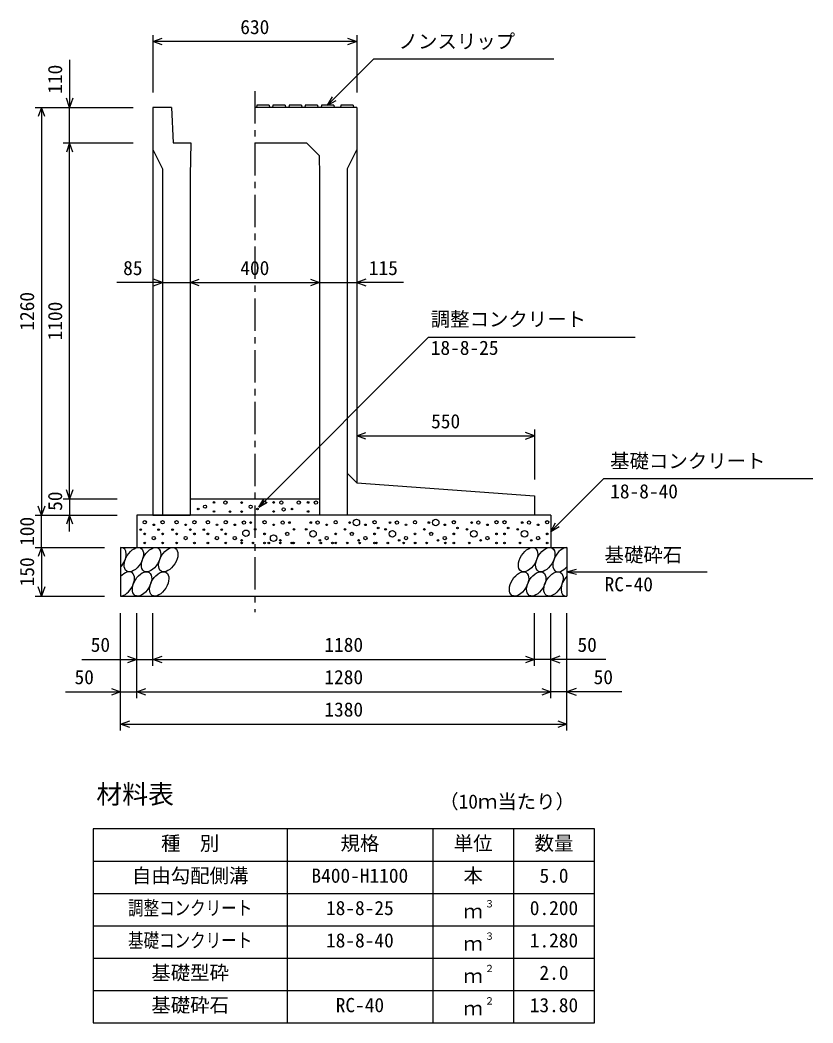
# Model space of a CAD drawing. Units: millimetres, scale not verified. Extents: x -16800 to 16800, y -5940 to 5940.
# Drawn here: x 7556 to 10007, y -3306 to -207 of the extents above; entities that cross this region are included whole.
import ezdxf
from ezdxf.enums import TextEntityAlignment as Align

# ---------------------------------------------------------------- set-up
doc = ezdxf.new("R2010")
doc.units = ezdxf.units.MM
doc.header["$LTSCALE"] = 20
doc.linetypes.add('CHAIN1', pattern=[8, 5, -1, 1, -1])
for name, color, linetype, lineweight in [('0-0_DIM', 7, 'Continuous', 25), ('0-2_HATCH', 6, 'Continuous', 25), ('0-3_HYO', 3, 'Continuous', 25), ('0-4_HYO2', 4, 'Continuous', 25), ('0-5_OUTLINE', 3, 'Continuous', 25), ('0-6_TXT', 7, 'Continuous', 25)]:
    doc.layers.add(name, color=color, linetype=linetype, lineweight=lineweight)
doc.styles.add('ＭＳ ゴシック', font='')
doc.styles.get('ＭＳ ゴシック').set_extended_font_data('MS Gothic')

msp = doc.modelspace()

# ---------------------------------------------------------------- linework, layer by layer
at = {"layer": '0-0_DIM'}
for p, q in [((7966.92, -253.45), (7966.92, -430.19)), ((8596.92, -273.45), (7966.92, -273.45)), ((8596.92, -253.45), (8596.92, -430.19)), ((7709.39, -329.5), (7709.39, -476.66)), ((8506.92, -470.16), (8649.14, -327.95)), ((9206.02, -327.95), (8649.14, -327.95)), ((8506.92, -470.16), (8521.92, -444.18)), ((8506.92, -470.16), (8532.9, -455.16)), ((7602.72, -476.66), (7906.05, -476.66)), ((7622.72, -476.66), (7622.72, -1736.66)), ((7709.39, -586.66), (7709.39, -476.66)), ((7689.39, -586.66), (7906.05, -586.66)), ((7709.39, -1686.66), (7709.39, -586.66)), ((7996.92, -1018.05), (7855.74, -1018.05)), ((7996.92, -1018.05), (8081.92, -1018.05)), ((8081.92, -1018.05), (8481.92, -1018.05)), ((8481.92, -1018.05), (8596.92, -1018.05)), ((8741.39, -1018.05), (8596.92, -1018.05)), ((8294.25, -1711.66), (8819.08, -1186.83)), ((8819.08, -1186.83), (9458.28, -1186.83)), ((9146.92, -1471.53), (9146.92, -1626.66)), ((8596.92, -1491.53), (9146.92, -1491.53)), ((9360.58, -1623.01), (9196.92, -1786.66)), ((9360.58, -1623.01), (10007.45, -1623.01)), ((7689.39, -1686.66), (7856.05, -1686.66)), ((7709.39, -1686.66), (7709.39, -1736.66)), ((8294.25, -1711.66), (8309.25, -1685.68)), ((8294.25, -1711.66), (8320.23, -1696.66)), ((7602.72, -1736.66), (7856.05, -1736.66)), ((7622.72, -1836.66), (7622.72, -1736.66)), ((7709.39, -1786.66), (7709.39, -1736.66)), ((9196.92, -1786.66), (9211.92, -1760.68)), ((9196.92, -1786.66), (9222.9, -1771.66)), ((7602.72, -1836.66), (7816.92, -1836.66)), ((7622.72, -1836.66), (7622.72, -1986.66)), ((9246.92, -1911.66), (9275.9, -1903.9)), ((9246.92, -1911.66), (9680.24, -1911.66)), ((9246.92, -1911.66), (9275.9, -1919.43)), ((7602.72, -1986.66), (7816.92, -1986.66)), ((7866.92, -2402.18), (7866.92, -2039.83)), ((7916.92, -2302.18), (7916.92, -2039.83)), ((7966.92, -2202.18), (7966.92, -2039.83)), ((9146.92, -2202.18), (9146.92, -2039.83)), ((9196.92, -2302.18), (9196.92, -2039.83)), ((9246.92, -2402.18), (9246.92, -2039.83)), ((7746.92, -2182.18), (7966.92, -2182.18)), ((7966.92, -2182.18), (9146.92, -2182.18)), ((9366.92, -2182.18), (9146.92, -2182.18)), ((7696.92, -2282.18), (7916.92, -2282.18)), ((7916.92, -2282.18), (9196.92, -2282.18)), ((9416.92, -2282.18), (9196.92, -2282.18)), ((7866.92, -2382.18), (9246.92, -2382.18))]:
    msp.add_line(p, q, dxfattribs=at)
at = {"layer": '0-0_DIM', "linetype": 'CHAIN1'}
msp.add_line((8281.92, -426.66), (8281.92, -2036.66), dxfattribs=at)
at = {"layer": '0-0_DIM'}
for points in [[(7995.15, -283.71), (7966.96, -273.45), (7995.15, -263.19)], [(8568.77, -263.19), (8596.96, -273.45), (8568.77, -283.71)], [(7719.65, -448.47), (7709.39, -476.66), (7699.13, -448.47)], [(7632.98, -504.85), (7622.72, -476.66), (7612.46, -504.85)], [(7719.65, -614.85), (7709.39, -586.66), (7699.13, -614.85)], [(7968.73, -1028.31), (7996.92, -1018.05), (7968.73, -1007.79)], [(8110.11, -1028.31), (8081.92, -1018.05), (8110.11, -1007.79)], [(8453.73, -1007.79), (8481.92, -1018.05), (8453.73, -1028.31)], [(8625.11, -1007.79), (8596.92, -1018.05), (8625.11, -1028.31)], [(8625.11, -1501.79), (8596.92, -1491.53), (8625.11, -1481.27)], [(9118.73, -1501.79), (9146.92, -1491.53), (9118.73, -1481.27)], [(7719.65, -1658.47), (7709.39, -1686.66), (7699.13, -1658.47)], [(7632.98, -1708.47), (7622.72, -1736.66), (7612.46, -1708.47)], [(7719.65, -1764.85), (7709.39, -1736.66), (7699.13, -1764.85)], [(7632.98, -1864.85), (7622.72, -1836.66), (7612.46, -1864.85)], [(7632.98, -1958.47), (7622.72, -1986.66), (7612.46, -1958.47)], [(7888.73, -2171.92), (7916.92, -2182.18), (7888.73, -2192.44)], [(7995.11, -2192.44), (7966.92, -2182.18), (7995.11, -2171.92)], [(9118.73, -2171.92), (9146.92, -2182.18), (9118.73, -2192.44)], [(9225.11, -2171.92), (9196.92, -2182.18), (9225.11, -2192.44)], [(7838.73, -2271.92), (7866.92, -2282.18), (7838.73, -2292.44)], [(7945.11, -2292.44), (7916.92, -2282.18), (7945.11, -2271.92)], [(9168.73, -2271.92), (9196.92, -2282.18), (9168.73, -2292.44)], [(9275.11, -2271.92), (9246.92, -2282.18), (9275.11, -2292.44)], [(7895.11, -2392.44), (7866.92, -2382.18), (7895.11, -2371.92)], [(9218.73, -2371.92), (9246.92, -2382.18), (9218.73, -2392.44)]]:
    msp.add_lwpolyline(points, dxfattribs=at)
at = {"layer": '0-2_HATCH'}
for p, q in [((8287.92, -470.16), (8286.92, -476.66)), ((8325.92, -470.16), (8287.92, -470.16)), ((8325.92, -470.16), (8326.92, -476.66)), ((8337.92, -470.16), (8336.92, -476.66)), ((8375.92, -470.16), (8337.92, -470.16)), ((8375.92, -470.16), (8376.92, -476.66)), ((8387.92, -470.16), (8386.92, -476.66)), ((8425.92, -470.16), (8387.92, -470.16)), ((8425.92, -470.16), (8426.92, -476.66)), ((8437.92, -470.16), (8436.92, -476.66)), ((8475.92, -470.16), (8437.92, -470.16)), ((8475.92, -470.16), (8476.92, -476.66)), ((8487.92, -470.16), (8486.92, -476.66)), ((8525.92, -470.16), (8487.92, -470.16)), ((8525.92, -470.16), (8526.92, -476.66)), ((8547.92, -470.16), (8546.92, -476.66)), ((8585.92, -470.16), (8547.92, -470.16)), ((8585.92, -470.16), (8586.92, -476.66))]:
    msp.add_line(p, q, dxfattribs=at)
for centre, radius in [((8155.89, -1697.35), 2.5), ((8191.06, -1697.63), 5), ((8240.96, -1697.63), 2.5), ((8311.06, -1697.63), 5), ((8339.91, -1697.35), 2.5), ((8363.92, -1697.63), 5), ((8417.85, -1697.63), 5), ((8446.7, -1697.35), 2.5), ((8470.71, -1697.63), 5), ((8106.83, -1717.49), 2.5), ((8127.86, -1710.48), 5), ((8155.89, -1725.36), 2.5), ((8205.08, -1725.65), 2.5), ((8240.96, -1725.65), 2.5), ((8269, -1710.76), 5), ((8290.03, -1717.77), 2.5), ((8339.91, -1725.36), 2.5), ((8371.02, -1719.03), 5), ((8396.82, -1717.77), 2.5), ((8446.7, -1725.36), 2.5), ((7941.48, -1758.61), 5), ((7969.52, -1766.49), 2.5), ((7996.68, -1758.61), 5), ((8039.96, -1758.61), 5), ((8068, -1766.49), 2.5), ((8095.16, -1758.61), 5), ((8136.69, -1758.61), 5), ((8164.73, -1766.49), 2.5), ((8191.89, -1758.61), 5), ((8219.93, -1766.49), 2.5), ((8247.97, -1759.48), 5), ((8269, -1759.48), 2.5), ((8311.89, -1758.61), 5), ((8339.93, -1766.49), 2.5), ((8367.97, -1759.48), 5), ((8389, -1759.48), 2.5), ((8454.85, -1759.48), 2.5), ((8475.88, -1759.48), 5), ((8503.92, -1766.49), 2.5), ((8531.96, -1758.61), 5), ((8574.85, -1759.48), 2.5), ((8595.88, -1759.48), 10), ((8623.92, -1766.49), 2.5), ((8651.96, -1758.61), 5), ((8700.07, -1759.48), 2.5), ((8721.11, -1759.48), 5), ((8749.14, -1766.49), 2.5), ((8777.18, -1758.61), 5), ((8820.07, -1759.48), 2.5), ((8841.11, -1759.48), 10), ((8869.14, -1766.49), 2.5), ((8897.18, -1758.61), 5), ((8952, -1759.48), 2.5), ((8973.03, -1759.48), 5), ((9001.07, -1766.49), 2.5), ((9029.11, -1758.61), 5), ((9053.78, -1758.61), 5), ((9108.6, -1759.48), 2.5), ((9129.63, -1759.48), 5), ((9157.67, -1766.49), 2.5), ((9185.71, -1758.61), 5), ((7929.06, -1781.4), 2.5), ((7941.48, -1794.5), 2.5), ((7984.26, -1781.4), 2.5), ((7996.68, -1794.5), 2.5), ((8027.54, -1781.4), 2.5), ((8039.96, -1794.5), 2.5), ((8082.74, -1781.4), 2.5), ((8095.16, -1794.5), 2.5), ((8124.27, -1781.4), 2.5), ((8136.69, -1794.5), 2.5), ((8179.47, -1781.4), 2.5), ((8191.89, -1794.5), 2.5), ((8254.5, -1792.5), 10), ((8283.01, -1780.49), 2.5), ((8311.89, -1794.5), 2.5), ((8381.98, -1794.5), 5), ((8403.01, -1780.49), 2.5), ((8440.83, -1780.49), 2.5), ((8461.86, -1794.5), 10), ((8531.96, -1794.5), 2.5), ((8560.83, -1780.49), 2.5), ((8581.86, -1794.5), 5), ((8651.96, -1794.5), 2.5), ((8663.3, -1776.18), 2.5), ((8686.06, -1780.49), 2.5), ((8707.09, -1794.5), 10), ((8777.18, -1794.5), 2.5), ((8806.06, -1780.49), 2.5), ((8827.09, -1794.5), 5), ((8897.18, -1794.5), 2.5), ((8908.52, -1776.18), 2.5), ((8937.98, -1780.49), 2.5), ((8959.01, -1794.5), 10), ((9029.11, -1794.5), 2.5), ((9053.78, -1794.5), 2.5), ((9065.12, -1776.18), 2.5), ((9094.58, -1780.49), 2.5), ((9115.61, -1794.5), 10), ((9185.71, -1794.5), 2.5), ((7941.48, -1822.51), 2.5), ((7969.52, -1807.63), 5), ((7996.68, -1822.51), 2.5), ((8039.96, -1822.51), 2.5), ((8068, -1807.63), 5), ((8095.16, -1822.51), 2.5), ((8136.69, -1822.51), 2.5), ((8164.73, -1807.63), 5), ((8191.89, -1822.51), 2.5), ((8219.93, -1807.63), 5), ((8240.96, -1814.64), 2.5), ((8240.99, -1822.51), 2.5), ((8276, -1822.51), 2.5), ((8311.89, -1822.51), 2.5), ((8325.1, -1822.51), 2.5), ((8339.93, -1807.63), 10), ((8360.96, -1814.64), 2.5), ((8360.99, -1822.51), 2.5), ((8396, -1822.51), 2.5), ((8401.89, -1822.51), 2.5), ((8447.84, -1822.51), 2.5), ((8482.89, -1814.64), 2.5), ((8486, -1822.51), 2.5), ((8503.92, -1807.63), 5), ((8521.89, -1822.51), 2.5), ((8531.96, -1822.51), 2.5), ((8567.84, -1822.51), 2.5), ((8602.89, -1814.64), 2.5), ((8606, -1822.51), 2.5), ((8623.92, -1807.63), 5), ((8651.96, -1822.51), 2.5), ((8657.84, -1822.51), 2.5), ((8693.07, -1822.51), 2.5), ((8728.11, -1814.64), 2.5), ((8741.96, -1822.51), 2.5), ((8749.14, -1807.63), 5), ((8777.18, -1822.51), 2.5), ((8777.84, -1822.51), 2.5), ((8813.07, -1822.51), 2.5), ((8848.11, -1814.64), 2.5), ((8869.14, -1807.63), 5), ((8870.9, -1822.51), 2.5), ((8897.18, -1822.51), 2.5), ((8944.99, -1822.51), 2.5), ((8980.04, -1814.64), 2.5), ((9001.07, -1807.63), 5), ((9029.11, -1822.51), 2.5), ((9053.78, -1822.51), 2.5), ((9101.59, -1822.51), 2.5), ((9136.64, -1814.64), 2.5), ((9157.67, -1807.63), 5), ((9185.71, -1822.51), 2.5)]:
    msp.add_circle(centre, radius, dxfattribs=at)
for centre, start_param, end_param in [((7854.56, -1874.17), 4.385593, 6.6745444), ((9233.07, -1874.17), 0.3357715, 4.4411806), ((7879.88, -1949.16), 3.5111464, 7.548991), ((9258.39, -1949.16), 1.2110787, 3.5658734)]:
    msp.add_ellipse(centre, major_axis=(21.81, 35.31), ratio=0.5792, start_param=start_param, end_param=end_param, dxfattribs=at)
for centre in [(7907.77, -1874.17), (7960.98, -1874.17), (8014.19, -1874.17), (9126.65, -1874.17), (9179.86, -1874.17), (7933.09, -1949.16), (7986.3, -1949.16), (9098.76, -1949.16), (9151.97, -1949.16), (9205.18, -1949.16)]:
    msp.add_ellipse(centre, major_axis=(21.81, 35.31), ratio=0.5792, dxfattribs=at)
at = {"layer": '0-3_HYO'}
for p, q in [((8381.92, -2705.62), (8381.92, -3305.62)), ((8831.92, -2705.62), (8831.92, -3305.62)), ((9081.92, -2705.62), (9081.92, -3305.62)), ((7781.92, -2805.62), (9331.92, -2805.62))]:
    msp.add_line(p, q, dxfattribs=at)
msp.add_lwpolyline([(7781.92, -3305.62), (9331.92, -3305.62), (9331.92, -2705.62), (7781.92, -2705.62)], close=True, dxfattribs=at)
at = {"layer": '0-4_HYO2'}
for p, q in [((7781.92, -2905.62), (9331.92, -2905.62)), ((7781.92, -3005.62), (9331.92, -3005.62)), ((7781.92, -3105.62), (9331.92, -3105.62)), ((7781.92, -3205.62), (9331.92, -3205.62))]:
    msp.add_line(p, q, dxfattribs=at)
at = {"layer": '0-5_OUTLINE'}
for p, q in [((7966.92, -476.66), (7966.92, -1736.66)), ((8024.42, -476.66), (7966.92, -476.66)), ((8596.92, -476.66), (8281.92, -476.66)), ((8596.92, -476.66), (8596.92, -1636.66)), ((8084.42, -586.66), (8081.92, -686.66)), ((8281.92, -586.66), (8441.92, -586.66)), ((7966.92, -606.66), (7996.92, -666.66)), ((8596.92, -606.66), (8566.92, -666.66)), ((7996.92, -666.66), (7996.92, -1736.66)), ((8566.92, -666.66), (8566.92, -1736.66)), ((8081.92, -686.66), (8081.92, -1736.66)), ((8481.92, -686.66), (8481.92, -1736.66)), ((8596.92, -1636.66), (8566.92, -1606.66)), ((8596.92, -1636.66), (9146.92, -1676.66)), ((8081.92, -1686.66), (8481.92, -1686.66)), ((9146.92, -1676.66), (9146.92, -1736.66)), ((7916.92, -1736.66), (7916.92, -1836.66)), ((9196.92, -1736.66), (7916.92, -1736.66)), ((7966.92, -1736.66), (8081.92, -1736.66)), ((9146.92, -1736.66), (8481.92, -1736.66)), ((9196.92, -1736.66), (9196.92, -1836.66)), ((7866.92, -1836.66), (7866.92, -1986.66)), ((7866.92, -1836.66), (9246.92, -1836.66)), ((9246.92, -1836.66), (9246.92, -1986.66)), ((7866.92, -1986.66), (9246.92, -1986.66))]:
    msp.add_line(p, q, dxfattribs=at)
for points in [[(8024.42, -476.66), (8029.42, -586.66), (8084.42, -586.66)], [(8441.92, -586.66), (8480.39, -625.12), (8481.92, -686.66)]]:
    msp.add_lwpolyline(points, dxfattribs=at)

# ---------------------------------------------------------------- texts
at = {"layer": '0-0_DIM', "style": 'ＭＳ ゴシック'}
for s, p in [('630', (8236.92, -263.45)), ('ノンスリップ', (8726.44, -307.77)), ('85', (7874.77, -1008.05)), ('400', (8236.92, -1008.05)), ('115', (8634.29, -1008.05)), ('調整コンクリート', (8825.8, -1166.32)), ('18-8-25', (8825.8, -1254.6)), ('550', (8826.92, -1481.53)), ('基礎コンクリート', (9380.58, -1604.27)), ('18-8-40', (9380.58, -1698.09)), ('基礎砕石', (9363.24, -1894.49)), ('RC-40', (9363.24, -1985.18)), ('50', (7774.48, -2172.18)), ('1180', (8496.92, -2172.18)), ('50', (9279.37, -2172.18)), ('50', (7724.48, -2272.18)), ('1280', (8496.92, -2272.18)), ('50', (9329.37, -2272.18)), ('1380', (8496.92, -2372.18))]:
    msp.add_text(s, height=43.99, dxfattribs=at).set_placement(p, align=Align.BOTTOM_LEFT)
for s, p in [('110', (7699.39, -434.57)), ('1260', (7612.72, -1166.66)), ('1100', (7699.39, -1196.66)), ('50', (7699.39, -1723.33)), ('100', (7612.72, -1831.66)), ('150', (7612.72, -1956.66))]:
    msp.add_text(s, height=43.99, rotation=90, dxfattribs=at).set_placement(p, align=Align.BOTTOM_LEFT)
at = {"layer": '0-6_TXT', "style": 'ＭＳ ゴシック'}
for s, height, p in [('材料表', 58.65, (7791.92, -2645.62)), ('（10ｍ当たり）', 43.99, (8851.92, -2656.63)), ('種\u3000別', 43.99, (7991.92, -2785.62)), ('規格', 43.99, (8546.92, -2785.62)), ('単位', 43.99, (8896.92, -2785.62)), ('数量', 43.99, (9146.92, -2785.62)), ('自由勾配側溝', 43.99, (7901.92, -2885.62)), ('B400-H1100', 43.99, (8456.92, -2885.62)), ('本', 43.99, (8926.92, -2885.62)), ('5.0', 43.99, (9161.92, -2885.62)), ('18-8-25', 43.99, (8501.92, -2985.62)), ('３', 21.99, (8992.47, -2955.26)), ('0.200', 43.99, (9131.92, -2985.62)), ('ｍ', 43.99, (8926.92, -2995.62)), ('18-8-40', 43.99, (8501.92, -3085.62)), ('３', 21.99, (8992.47, -3055.26)), ('1.280', 43.99, (9131.92, -3085.62)), ('ｍ', 43.99, (8926.92, -3095.62)), ('基礎型砕', 43.99, (7961.92, -3185.62)), ('２', 21.99, (8992.47, -3155.26)), ('2.0', 43.99, (9161.92, -3185.62)), ('ｍ', 43.99, (8926.92, -3195.62)), ('基礎砕石', 43.99, (7961.92, -3285.62)), ('RC-40', 43.99, (8531.92, -3285.62)), ('ｍ', 43.99, (8926.92, -3295.62)), ('２', 21.99, (8992.47, -3255.26)), ('13.80', 43.99, (9131.92, -3285.62))]:
    msp.add_text(s, height=height, dxfattribs=at).set_placement(p, align=Align.BOTTOM_LEFT)
at = {"layer": '0-6_TXT', "style": 'ＭＳ ゴシック', "width": 0.8}
for s, p in [('調整コンクリート', (7889.92, -2985.62)), ('基礎コンクリート', (7889.92, -3085.62))]:
    msp.add_text(s, height=43.99, dxfattribs=at).set_placement(p, align=Align.BOTTOM_LEFT)

doc.saveas('drawing.dxf')
